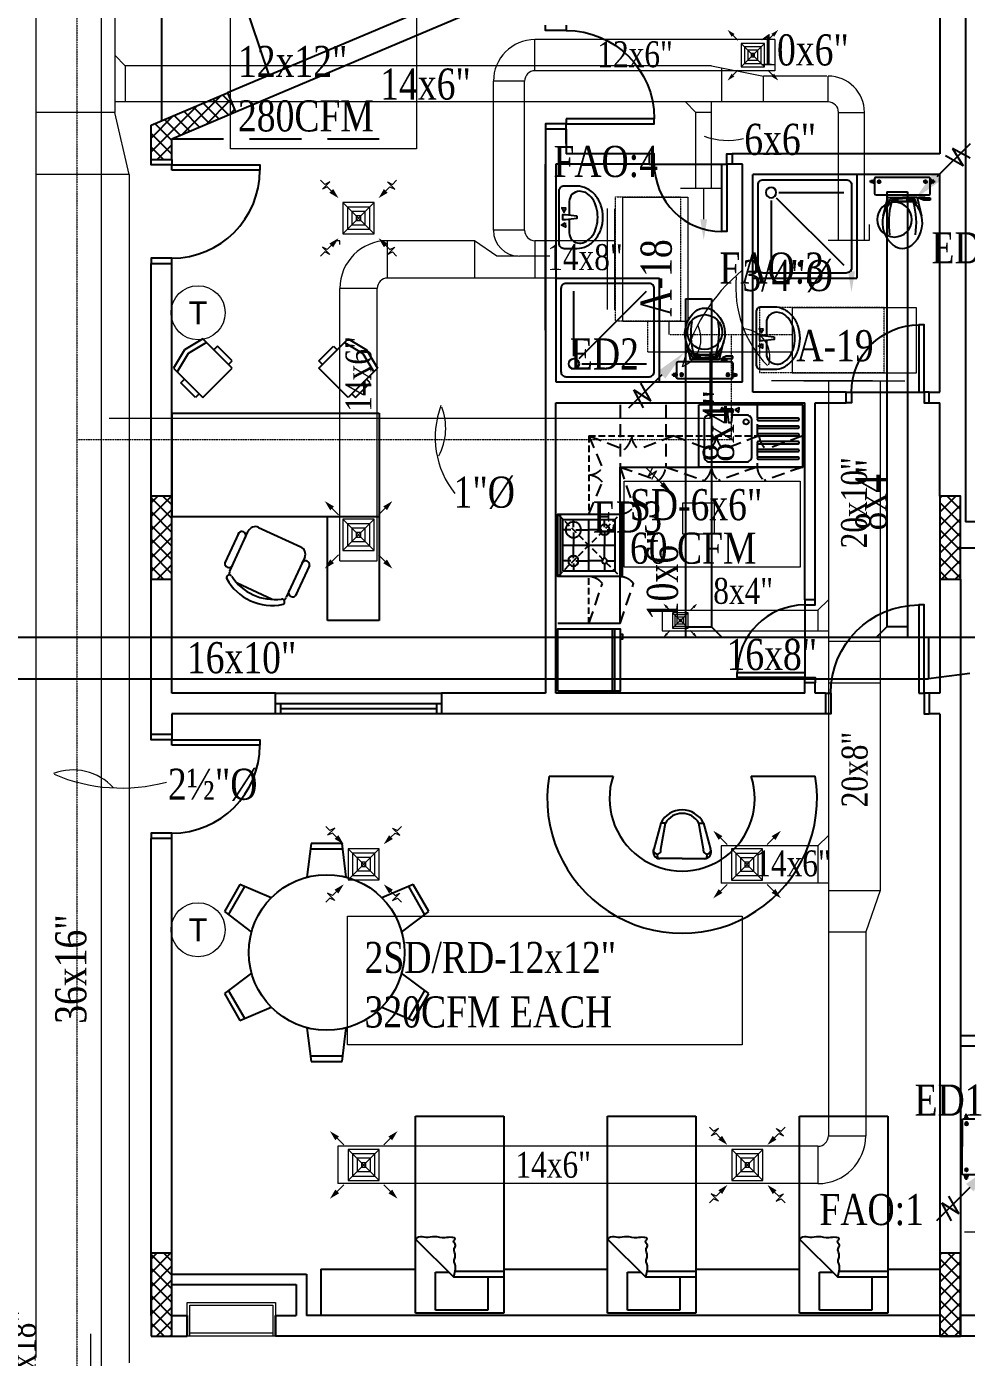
# Model space of a CAD drawing. Extents: x 278386 to 404536, y 8015 to 97114.
# Drawn here: x 337328 to 346384, y 30032 to 42860 of the extents above; entities that cross this region are included whole.
import ezdxf
from ezdxf.enums import TextEntityAlignment as Align

# ---------------------------------------------------------------- set-up
doc = ezdxf.new("R2010")
doc.units = 0
doc.header["$LTSCALE"] = 2
doc.header["$MEASUREMENT"] = 0
for name, pattern in [('1-BLOCK-A_FLOOR PLAN$0$HIDDEN', [0.375, 0.25, -0.125]), ('1-BLOCK-A_FLOOR PLAN$0$HIDDEN2', [0.1875, 0.125, -0.0625]), ('HIDDEN', [0.375, 0.25, -0.125])]:
    doc.linetypes.add(name, pattern=pattern)
doc.layers.get('0').update_dxf_attribs({"color": 1})
for name, color, linetype, lineweight in [('-D', 2, 'Continuous', 13), ('-DT', 4, 'Continuous', 13), ('1-BLOCK-A_FLOOR PLAN$0$FINS', 1, 'Continuous', 13), ('ac duct1', 50, 'Continuous', 13), ('fresh air', 6, 'Continuous', 13)]:
    doc.layers.add(name, color=color, linetype=linetype, lineweight=lineweight)
for name, color, linetype in [('1-BLOCK-A_FLOOR PLAN$0$COL-HAT', 1, 'Continuous'), ('1-BLOCK-A_FLOOR PLAN$0$COLUMN', 1, 'Continuous'), ('1-BLOCK-A_FLOOR PLAN$0$CUT1', 1, 'Continuous'), ('1-BLOCK-A_FLOOR PLAN$0$DOOR', 1, 'Continuous'), ('1-BLOCK-A_FLOOR PLAN$0$EL', 1, 'Continuous'), ('1-BLOCK-A_FLOOR PLAN$0$FIN', 1, 'Continuous'), ('1-BLOCK-A_FLOOR PLAN$0$FIXT KIT', 1, 'Continuous'), ('1-BLOCK-A_FLOOR PLAN$0$FUR', 1, 'Continuous'), ('1-BLOCK-A_FLOOR PLAN$0$GRID', 9, 'Continuous'), ('1-BLOCK-A_FLOOR PLAN$0$Hidden', 1, '1-BLOCK-A_FLOOR PLAN$0$HIDDEN'), ('1-BLOCK-A_FLOOR PLAN$0$HRAIL', 1, 'Continuous'), ('1-BLOCK-A_FLOOR PLAN$0$KITCHEN', 1, 'Continuous'), ('1-BLOCK-A_FLOOR PLAN$0$SANFIX', 1, 'Continuous'), ('1-BLOCK-A_FLOOR PLAN$0$WALL', 1, 'Continuous'), ('1-BLOCK-A_FLOOR PLAN$0$WIN', 1, 'Continuous'), ('ex text', 93, 'Continuous'), ('ext', 93, 'Continuous')]:
    doc.layers.add(name, color=color, linetype=linetype)
doc.styles.add('IBA', font='romantic.ttf', dxfattribs={"width": 0.8, "height": 0.3})
doc.styles.add('manohar', font='romantic.ttf', dxfattribs={"width": 0.8, "height": 0.25})
doc.styles.add('T2', font='TXT', dxfattribs={"height": 2.5})
pattern_1 = [(45, (-200, -4), (-0.06629126, 0.06629126), []), (135, (-200, -4), (-0.06629126, -0.06629126), [])]

# ---------------------------------------------------------------- blocks, each defined once
blk = doc.blocks.new('SA')
at = {"color": 7}
blk.add_line((-3, 0), (0, 0), dxfattribs=at)
blk.add_solid([(-3, -0.33), (-3, 0.33), (-5, 0)], dxfattribs=at)
blk = doc.blocks.new('A$C364C0CB1')
at = {"layer": '-DT'}
blk.add_lwpolyline([(-0.224, 0), (0.175, 0), (0.175, 0.152)], dxfattribs=at)
at = {"layer": '-DT', "xscale": 0.1000000000000014, "yscale": 0.1000000000000014, "zscale": 0.1000000000000014, "rotation": 90}
blk.add_blockref('SA', (0, 0), dxfattribs=at)
blk = doc.blocks.new('RD')
for p, q in [((4.66, 4.41), (6.79, 6.54)), ((5.36, 6.07), (6, 4.95)), ((6.45, 5.38), (5.36, 6.07)), ((5.83, 6.53), (6.45, 5.38)), ((2, 2), (-2, 2)), ((-2, 2), (-2, -2)), ((2, -2), (2, 2)), ((-2, -2), (2, -2))]:
    blk.add_line(p, q)
blk.add_solid([(4.9, 4.18), (4.43, 4.65), (3.25, 3)])
blk = doc.blocks.new('CR')
at = {"layer": 'ext'}
for p, q in [((2.739, 2.723), (4.861, 4.845)), ((3.433, 4.383), (4.071, 3.261)), ((4.527, 3.692), (3.433, 4.383)), ((3.91, 4.834), (4.527, 3.692))]:
    blk.add_line(p, q, dxfattribs=at)
blk.add_circle((0, 0), 1.109, dxfattribs=at)
blk.add_solid([(2.975, 2.488), (2.504, 2.959), (1.325, 1.309)], dxfattribs=at)
blk = doc.blocks.new('1-BLOCK-A_FLOOR PLAN$0$BED SINGLE')
at = {"color": 8, "linetype": 'Continuous'}
for p, q in [((0, 0), (0.85, 0)), ((0.85, 0), (0.85, -1.9)), ((0, -1.9), (0, 0)), ((0.155, -0.029), (0.657, -0.029)), ((0.155, -0.347), (0.155, -0.029)), ((0.657, -0.029), (0.657, -0.396)), ((0, -0.347), (0.483, -0.347)), ((0.85, -0.714), (0.483, -0.347)), ((0.468, -0.405), (0, -0.405)), ((0.657, -0.396), (0.531, -0.396)), ((0.85, -1.9), (0, -1.9))]:
    blk.add_line(p, q, dxfattribs=at)
blk.add_spline([(0.483, -0.347), (0.47, -0.469), (0.478, -0.502), (0.47, -0.541), (0.472, -0.579), (0.479, -0.621), (0.466, -0.657), (0.484, -0.692), (0.47, -0.716), (0.501, -0.731), (0.568, -0.726), (0.668, -0.736), (0.749, -0.729), (0.821, -0.733), (0.85, -0.714)], degree=3, dxfattribs=at)
blk = doc.blocks.new('1-BLOCK-A_FLOOR PLAN$0$CHR')
at = {"color": 8}
for p, q in [((-0.206, 0.105), (-0.274, -0.147)), ((-0.16, 0.105), (-0.206, 0.105)), ((-0.206, -0.147), (-0.16, 0.105)), ((0.16, 0.105), (0.206, 0.105)), ((0.206, -0.147), (0.16, 0.105)), ((0.206, 0.105), (0.274, -0.147)), ((-0.237, -0.196), (-0.24, -0.216)), ((0, -0.238), (-0.217, -0.238)), ((0, -0.238), (0.217, -0.238)), ((0.24, -0.216), (0.237, -0.195))]:
    blk.add_line(p, q, dxfattribs=at)
for centre, radius, start, end in [((0, 0), 0.231, 26.9306, 153.0694), ((0, 0.014), 0.184, 29.4389, 150.5611), ((-0.214, -0.173), 0.0656, 156.6901, 267.3206), ((-0.24, -0.158), 0.0361, 161.5651, 18.4349), ((-0.217, -0.216), 0.0229, 180, 270), ((0.24, -0.158), 0.0361, 161.5651, 18.4349), ((0.214, -0.173), 0.0656, 272.6794, 23.3099), ((0.217, -0.216), 0.0229, 270, 0)]:
    blk.add_arc(centre, radius, start, end, dxfattribs=at)
blk = doc.blocks.new('1-BLOCK-A_FLOOR PLAN$0$A$C1E173FBE')
at = {"color": 9}
for p, q in [((0.7, 1.275), (0.075, 1.275)), ((0.725, 1.225), (0.075, 0.575)), ((0.775, 1.2), (0.775, 0.575))]:
    blk.add_line(p, q, dxfattribs=at)
blk.add_lwpolyline([(0.85, 1.4), (0.05, 1.4, 0.414214), (0, 1.35), (0, 0.55, 0.414214), (0.05, 0.5), (0.85, 0.5, 0.414214), (0.9, 0.55), (0.9, 1.35, 0.414214)], format="xyb", close=True, dxfattribs=at)
blk.add_circle((0.775, 1.275), 0.05, dxfattribs=at)
blk = doc.blocks.new('1-BLOCK-A_FLOOR PLAN$0$10d80l')
at = {"color": 9}
blk.add_line((0.75, 0.1), (0.05, 0.1), dxfattribs=at)
for points in [[(0.1, 0.1), (0.05, 0.1), (0.05, 0.75), (0.1, 0.75), (0.1, 0.1)], [(0, 0.1), (0.05, 0.1), (0.05, 0), (0, 0)], [(0.8, 0.1), (0.75, 0.1), (0.75, 0), (0.8, 0)]]:
    blk.add_lwpolyline(points, dxfattribs=at)
blk.add_arc((0.1, 0.1), 0.65, 0, 90, dxfattribs=at)
blk = doc.blocks.new('1-BLOCK-A_FLOOR PLAN$0$20d100l')
at = {"color": 8}
for points in [[(0.1, 0.2), (0.05, 0.2), (0.05, 1.05), (0.1, 1.05), (0.1, 0.2)], [(0, 0.2), (0.05, 0.2), (0.05, 0), (0, 0)], [(1, 0.2), (0.95, 0.2), (0.95, 0), (1, 0)]]:
    blk.add_lwpolyline(points, dxfattribs=at)
blk.add_arc((0.1, 0.2), 0.85, 0, 90, dxfattribs=at)
blk = doc.blocks.new('1-BLOCK-A_FLOOR PLAN$0$A-WC')
at = {"layer": '1-BLOCK-A_FLOOR PLAN$0$SANFIX', "color": 8, "linetype": 'Continuous'}
for p, q in [((0.246, 0), (-0.246, 0)), ((-0.248, -0.036), (-0.301, -0.036)), ((-0.29, -0.026), (-0.271, -0.026)), ((-0.29, -0.045), (-0.29, -0.026)), ((-0.271, -0.045), (-0.29, -0.045)), ((-0.271, -0.022), (-0.261, -0.022)), ((-0.271, -0.05), (-0.271, -0.022)), ((-0.261, -0.05), (-0.271, -0.05)), ((-0.261, -0.022), (-0.261, -0.05)), ((-0.256, -0.01), (-0.256, -0.144)), ((-0.194, -0.038), (-0.229, -0.038)), ((-0.212, -0.056), (-0.212, -0.021)), ((0.195, -0.038), (0.23, -0.038)), ((0.212, -0.056), (0.212, -0.021)), ((0.249, -0.036), (0.302, -0.036)), ((0.256, -0.144), (0.256, -0.01)), ((0.261, -0.022), (0.261, -0.05)), ((0.272, -0.022), (0.261, -0.022)), ((0.261, -0.05), (0.272, -0.05)), ((0.272, -0.05), (0.272, -0.022)), ((0.29, -0.026), (0.272, -0.026)), ((0.272, -0.045), (0.29, -0.045)), ((0.29, -0.045), (0.29, -0.026)), ((-0.241, -0.159), (0.241, -0.159)), ((-0.175, -0.35), (-0.134, -0.184)), ((-0.117, -0.236), (-0.134, -0.259)), ((-0.131, -0.181), (0, -0.181)), ((-0.131, -0.24), (-0.115, -0.198)), ((-0.105, -0.192), (0, -0.192)), ((-0.101, -0.228), (-0.101, -0.206)), ((-0.101, -0.206), (-0.057, -0.206)), ((-0.067, -0.206), (-0.067, -0.224)), ((-0.057, -0.206), (-0.057, -0.223)), ((-0.057, -0.211), (-0.035, -0.211)), ((-0.035, -0.211), (-0.035, -0.216)), ((-0.035, -0.216), (0.036, -0.216)), ((0, -0.181), (0.132, -0.181)), ((0.106, -0.192), (0, -0.192)), ((0.058, -0.211), (0.036, -0.211)), ((0.036, -0.211), (0.036, -0.216)), ((0.102, -0.206), (0.058, -0.206)), ((0.058, -0.206), (0.058, -0.222)), ((0.068, -0.206), (0.068, -0.223)), ((0.102, -0.226), (0.102, -0.206)), ((0.132, -0.24), (0.115, -0.198)), ((0.134, -0.259), (0.116, -0.233)), ((0.135, -0.184), (0.176, -0.35)), ((0.147, -0.179), (0.209, -0.179)), ((0.147, -0.179), (0.147, -0.186)), ((0.147, -0.186), (0.256, -0.186)), ((0.163, -0.194), (0.163, -0.186)), ((0.197, -0.208), (0.163, -0.194)), ((0.256, -0.208), (0.197, -0.208)), ((0.209, -0.186), (0.209, -0.179)), ((0.256, -0.186), (0.256, -0.208))]:
    blk.add_line(p, q, dxfattribs=at)
for centre in [(-0.212, -0.038), (0.212, -0.038)]:
    blk.add_circle(centre, 0.0141, dxfattribs=at)
for centre, radius, start, end in [((-0.246, -0.01), 0.0101, 90, 180), ((0.246, -0.01), 0.0101, 0, 90), ((-0.241, -0.144), 0.0151, 180, 270), ((-0.131, -0.184), 0.00303, 90, 165.9466), ((0.58, -0.415), 0.706, 164.6366, 188.9578), ((-0.101, -0.248), 0.0202, 96.9358, 142.58), ((-0.105, -0.202), 0.0101, 90, 158.4986), ((0.009, -1.155), 0.934, 84.3005, 96.9358), ((0.1, -0.246), 0.0202, 37.7817, 84.3005), ((-0.578, -0.415), 0.706, 351.0468, 15.5336), ((0.106, -0.202), 0.0101, 21.5014, 90), ((0.132, -0.184), 0.00303, 14.0534, 90), ((0.241, -0.144), 0.0151, 270, 0), ((0.082, -0.414), 0.265, 165.9465, 230.8792), ((0.082, -0.414), 0.265, 148.9077, 165.9465), ((0.244, -0.512), 0.454, 146.1571, 148.9077), ((-0.081, -0.414), 0.265, 309.1208, 14.0535), ((-0.243, -0.512), 0.454, 31.0923, 33.8429), ((-0.081, -0.414), 0.265, 14.0535, 31.0923), ((0, -0.514), 0.136, 230.8791, 309.1209)]:
    blk.add_arc(centre, radius, start, end, dxfattribs=at)
blk = doc.blocks.new('1-BLOCK-A_FLOOR PLAN$0$A$C0FCC2B70')
at = {"color": 9}
for p, q in [((0, 0.716), (0, 2.716)), ((0, 2.716), (0.5, 2.716)), ((0.5, 2.716), (0.5, 1.716)), ((0.672, 2.185), (0.806, 2.475)), ((0.718, 2.106), (0.896, 2.492)), ((1.031, 2.512), (1.369, 2.357)), ((1.441, 2.241), (1.264, 1.855)), ((1.355, 1.872), (1.488, 2.161)), ((1.164, 1.818), (0.755, 2.006)), ((0, 1.716), (2, 1.716)), ((2, 0.716), (2, 1.716)), ((2, 0.716), (0, 0.716)), ((0.017, 0.283), (0.3, 0.566)), ((0.229, 0.566), (0.088, 0.424)), ((0.265, 0.53), (0.229, 0.566)), ((0.3, 0.566), (0.583, 0.283)), ((1.7, 0.566), (1.417, 0.283)), ((1.983, 0.283), (1.7, 0.566)), ((1.735, 0.53), (1.771, 0.566)), ((1.771, 0.566), (1.912, 0.424)), ((0.088, 0.424), (0.123, 0.389)), ((1.912, 0.424), (1.877, 0.389)), ((0.123, 0.106), (0.017, 0.283)), ((0.159, 0.141), (0.053, 0.318)), ((0.583, 0.283), (0.3, 0)), ((1.417, 0.283), (1.7, 0)), ((1.841, 0.141), (1.947, 0.318)), ((1.877, 0.106), (1.983, 0.283)), ((0.335, 0.035), (0.159, 0.141)), ((0.583, 0.212), (0.441, 0.071)), ((0.547, 0.247), (0.583, 0.212)), ((1.453, 0.247), (1.417, 0.212)), ((1.417, 0.212), (1.559, 0.071)), ((1.665, 0.035), (1.841, 0.141)), ((0.3, 0), (0.123, 0.106)), ((0.441, 0.071), (0.406, 0.106)), ((1.559, 0.071), (1.594, 0.106)), ((1.7, 0), (1.877, 0.106))]:
    blk.add_line(p, q, dxfattribs=at)
for centre, radius, start, end in [((1.033, 2.071), 0.5, 28.4387, 102.1785), ((0.835, 2.449), 0.0391, 319.0484, 171.5688), ((0.964, 2.461), 0.075, 127.7242, 155.3086), ((0.94, 2.536), 0.0274, 118.6186, 277.336), ((1.01, 2.022), 0.491, 32.8844, 97.7329), ((1.446, 2.304), 0.0274, 213.2812, 11.9987), ((0.711, 2.18), 0.0391, 139.0484, 351.5688), ((1.449, 2.167), 0.0391, 319.0484, 171.5688), ((1.373, 2.273), 0.075, 335.3086, 2.8931), ((0.787, 2.074), 0.075, 155.3086, 245.3086), ((1.195, 1.886), 0.075, 245.3086, 335.3086), ((1.325, 1.897), 0.0391, 139.0484, 351.5688)]:
    blk.add_arc(centre, radius, start, end, dxfattribs=at)
blk = doc.blocks.new('1-BLOCK-A_FLOOR PLAN$0$Lav1')
at = {"color": 8}
blk.add_line((0, 0.2), (0, -0.2), dxfattribs=at)
blk.add_lwpolyline([(0, -0.25, 0.414214), (0.05, -0.3), (0.175, -0.3, 0.115836), (0.268, -0.278, 0.104065), (0.352, -0.212, 0.09084), (0.405, -0.117, 0.083285), (0.425, 0, 0.083285), (0.405, 0.117, 0.09084), (0.352, 0.212, 0.104065), (0.268, 0.278, 0.115836), (0.175, 0.3), (0.05, 0.3, 0.414214), (0, 0.25)], format="xyb", close=True, dxfattribs=at)
blk.add_lwpolyline([(0.1, -0.021), (0.1, -0.15, 0.414214), (0.2, -0.25), (0.2, -0.25, 0.13438), (0.263, -0.233, 0.106842), (0.324, -0.177, 0.082314), (0.361, -0.099, 0.07067), (0.375, 0, 0.07067), (0.361, 0.099, 0.082314), (0.324, 0.177, 0.106842), (0.259, 0.237), (0.2, 0.25), (0.2, 0.25, 0.414214), (0.1, 0.15), (0.1, 0.021)], format="xyb", dxfattribs=at)
for points in [[(0.072, 0.086), (0.029, 0.089), (0.049, 0.05)], [(0.175, 0.013), (0.175, -0.012), (0.063, -0.025), (0.038, -0.025), (0.038, 0.025), (0.063, 0.025)], [(0.061, -0.053), (0.064, -0.096), (0.025, -0.076)]]:
    blk.add_lwpolyline(points, close=True, dxfattribs=at)
blk = doc.blocks.new('1-BLOCK-A_FLOOR PLAN$0$W160')
at = {"color": 8}
for p, q in [((0, 0.1), (1.6, 0.1)), ((1.6, 0), (0, 0)), ((0.05, 0), (0.05, 0.1)), ((1.55, 0.05), (0.05, 0.05)), ((1.55, 0.1), (1.55, 0))]:
    blk.add_line(p, q, dxfattribs=at)
blk = doc.blocks.new('1-BLOCK-A_FLOOR PLAN$0$Ktfr1')
at = {"color": 8}
for p, q in [((0.3, -0.025), (-0.3, -0.025)), ((-0.15, -0.125), (-0.15, -0.05)), ((0, -0.05), (0, -0.55)), ((0.15, -0.125), (0.15, -0.05)), ((-0.175, -0.15), (-0.25, -0.15)), ((-0.15, -0.175), (-0.15, -0.3)), ((-0.125, -0.15), (0, -0.15)), ((0.125, -0.15), (0, -0.15)), ((0.15, -0.175), (0.15, -0.3)), ((0.175, -0.15), (0.25, -0.15)), ((0.25, -0.3), (-0.25, -0.3)), ((-0.15, -0.425), (-0.15, -0.3)), ((0.15, -0.425), (0.15, -0.3)), ((-0.175, -0.45), (-0.25, -0.45)), ((-0.15, -0.475), (-0.15, -0.55)), ((-0.125, -0.45), (0, -0.45)), ((0.125, -0.45), (0, -0.45)), ((0.15, -0.475), (0.15, -0.55)), ((0.175, -0.45), (0.25, -0.45)), ((-0.225, -0.6), (-0.225, -0.625)), ((-0.175, -0.6), (-0.175, -0.625)), ((-0.125, -0.6), (-0.125, -0.625)), ((-0.075, -0.6), (-0.075, -0.625)), ((-0.025, -0.6), (-0.025, -0.625)), ((0.025, -0.6), (0.025, -0.625)), ((0.075, -0.6), (0.075, -0.625)), ((0.125, -0.6), (0.125, -0.625)), ((0.175, -0.6), (0.175, -0.625)), ((0.225, -0.6), (0.225, -0.625))]:
    blk.add_line(p, q, dxfattribs=at)
for points in [[(0.3, 0), (-0.3, 0), (-0.3, -0.6), (0.3, -0.6), (0.3, 0)], [(0.3, -0.6), (0.3, -0.625), (-0.3, -0.625), (-0.3, -0.6)]]:
    blk.add_lwpolyline(points, dxfattribs=at)
blk.add_lwpolyline([(0.25, -0.05), (-0.25, -0.05), (-0.25, -0.55), (0.25, -0.55)], close=True, dxfattribs=at)
for centre, radius in [((-0.15, -0.15), 0.075), ((0.15, -0.15), 0.05), ((-0.15, -0.45), 0.05), ((0.15, -0.45), 0.025)]:
    blk.add_circle(centre, radius, dxfattribs=at)
blk = doc.blocks.new('1-BLOCK-A_FLOOR PLAN$0$sk-s-100')
at = {"color": 8}
for p, q in [((1, 0), (0, 0)), ((0, -0.6), (0, 0)), ((1, -0.6), (1, 0)), ((1, -0.6), (0, -0.6))]:
    blk.add_line(p, q, dxfattribs=at)
blk.add_lwpolyline([(0.279, -0.1), (0.1, -0.1, 0.414214), (0.05, -0.15), (0.05, -0.5, 0.414214), (0.1, -0.55), (0.46, -0.55, 0.414214), (0.51, -0.5), (0.51, -0.15, 0.414214), (0.46, -0.1), (0.321, -0.1)], format="xyb", dxfattribs=at)
for points in [[(0.247, -0.061), (0.204, -0.064), (0.224, -0.025)], [(0.275, -0.062), (0.275, -0.038), (0.325, -0.038), (0.325, -0.062), (0.312, -0.175), (0.288, -0.175)], [(0.386, -0.072), (0.389, -0.029), (0.35, -0.049)]]:
    blk.add_lwpolyline(points, close=True, dxfattribs=at)
for points in [[(0.955, -0.13), (0.57, -0.13, 1), (0.57, -0.15), (0.955, -0.15, 1)], [(0.955, -0.205), (0.57, -0.205, 1), (0.57, -0.225), (0.955, -0.225, 1)], [(0.955, -0.28), (0.57, -0.28, 1), (0.57, -0.3), (0.955, -0.3, 1)], [(0.955, -0.355), (0.57, -0.355, 1), (0.57, -0.375), (0.955, -0.375, 1)], [(0.955, -0.43), (0.57, -0.43, 1), (0.57, -0.45), (0.955, -0.45, 1)], [(0.955, -0.505), (0.57, -0.505, 1), (0.57, -0.525), (0.955, -0.525, 1)]]:
    blk.add_lwpolyline(points, format="xyb", close=True, dxfattribs=at)
blk.add_circle((0.455, -0.165), 0.025, dxfattribs=at)
blk = doc.blocks.new('1-BLOCK-A_FLOOR PLAN$0$Ktcl1')
at = {"color": 8}
for p, q in [((0, -0.525), (0.6, -0.525)), ((0.6, -0.55), (0, -0.55))]:
    blk.add_line(p, q, dxfattribs=at)
for points in [[(0.6, 0), (0, 0), (0, -0.6), (0.6, -0.6), (0.6, 0)], [(0.05, -0.6), (0.05, -0.625), (0.1, -0.625), (0.1, -0.6)]]:
    blk.add_lwpolyline(points, dxfattribs=at)
blk = doc.blocks.new('1-BLOCK-A_FLOOR PLAN', base_point=(138.43, 17.087))
at = {"layer": '1-BLOCK-A_FLOOR PLAN$0$COL-HAT'}
h = blk.add_hatch(dxfattribs=at)
h.set_pattern_fill('ANSI37', color=8, scale=0.75, style=0)
h.set_pattern_definition([(45, (0, -4), (-0.06629126, 0.06629126), []), (135, (0, -4), (-0.06629126, -0.06629126), [])])
h.paths.add_polyline_path([(75.415, 48.803), (75.337, 48.987), (74.7, 48.718), (74.7, 48.343), (74.8, 48.343), (74.8, 48.543)])
h.paths.add_polyline_path([(74.7, 48.718), (74.6, 48.676), (74.6, 48.343), (74.7, 48.343)])
h = blk.add_hatch(dxfattribs=at)
h.set_pattern_fill('ANSI37', color=8, scale=0.75, style=0)
h.set_pattern_definition(pattern_1)
h.paths.add_polyline_path([(74.8, 45.1), (74.6, 45.1), (74.6, 44.3), (74.8, 44.3)])
h = blk.add_hatch(dxfattribs=at)
h.set_pattern_fill('ANSI37', color=8, scale=0.75, style=0)
h.set_pattern_definition(pattern_1)
h.paths.add_polyline_path([(82.4, 45.1), (82.2, 45.1), (82.2, 44.3), (82.4, 44.3)])
h = blk.add_hatch(dxfattribs=at)
h.set_pattern_fill('ANSI37', color=8, scale=0.75, style=0)
h.set_pattern_definition(pattern_1)
h.paths.add_polyline_path([(74.8, 37.8), (74.6, 37.8), (74.6, 37), (74.8, 37)])
h = blk.add_hatch(dxfattribs=at)
h.set_pattern_fill('ANSI37', color=8, scale=0.75, style=0)
h.set_pattern_definition(pattern_1)
h.paths.add_polyline_path([(82.4, 37.8), (82.2, 37.8), (82.2, 37), (82.4, 37)])
at = {"layer": '1-BLOCK-A_FLOOR PLAN$0$COLUMN', "color": 8}
for p, q in [((74.6, 48.676), (75.337, 48.987)), ((75.337, 48.987), (75.415, 48.803)), ((74.8, 48.543), (75.415, 48.803)), ((74.6, 48.343), (74.6, 48.676)), ((74.8, 48.343), (74.8, 48.543)), ((74.6, 48.343), (74.8, 48.343))]:
    blk.add_line(p, q, dxfattribs=at)
for points in [[(74.6, 44.3), (74.8, 44.3), (74.8, 45.1), (74.6, 45.1)], [(82.2, 44.3), (82.4, 44.3), (82.4, 45.1), (82.2, 45.1)], [(74.6, 37), (74.8, 37), (74.8, 37.8), (74.6, 37.8)], [(82.2, 37), (82.4, 37), (82.4, 37.8), (82.2, 37.8)]]:
    blk.add_lwpolyline(points, close=True, dxfattribs=at)
at = {"layer": '1-BLOCK-A_FLOOR PLAN$0$CUT1', "color": 8}
blk.add_lwpolyline([(78.52, 44.925), (79.12, 44.925), (79.12, 44.325), (78.52, 44.325)], close=True, dxfattribs=at)
at = {"layer": '1-BLOCK-A_FLOOR PLAN$0$EL', "color": 8, "linetype": '1-BLOCK-A_FLOOR PLAN$0$HIDDEN', "ltscale": 0.25}
for points in [[(78.82, 45.68), (79.162, 45.55, 0.205308), (79.23, 45.68)], [(78.82, 45.68), (78.95, 45.371, -0.205308), (78.82, 45.302)], [(79.64, 45.68), (79.298, 45.55, -0.205308), (79.23, 45.68)], [(79.64, 45.68), (79.982, 45.55, 0.205308), (80.05, 45.68)], [(80.46, 45.68), (80.118, 45.55, -0.205308), (80.05, 45.68)], [(80.88, 45.68), (80.528, 45.55, -0.205308), (80.46, 45.68)], [(78.82, 44.925), (78.95, 45.234, 0.205308), (78.82, 45.302)], [(79.12, 45.38), (79.492, 45.25, 0.205308), (79.56, 45.38)], [(79.12, 45.38), (79.25, 44.993, -0.205308), (79.12, 44.925)], [(79.56, 45.38), (79.932, 45.25, 0.205308), (80, 45.38)], [(80.44, 45.38), (80.068, 45.25, -0.205308), (80, 45.38)], [(80.88, 45.38), (80.508, 45.25, -0.205308), (80.44, 45.38)], [(78.82, 43.87), (78.95, 44.257, 0.205308), (78.82, 44.325)], [(79.12, 43.87), (79.25, 44.257, 0.205308), (79.12, 44.325)]]:
    blk.add_lwpolyline(points, format="xyb", dxfattribs=at)
at = {"layer": '1-BLOCK-A_FLOOR PLAN$0$FIN', "color": 8}
blk.add_line((79.12, 43.87), (78.52, 43.87), dxfattribs=at)
at = {"layer": '1-BLOCK-A_FLOOR PLAN$0$FINS', "color": 8}
for p, q in [((74.95, 37.2), (74.95, 37.325)), ((74.95, 37.325), (75.8, 37.325)), ((74.975, 37), (74.975, 37.3)), ((74.975, 37.3), (75.775, 37.3)), ((75.775, 37.3), (75.775, 37)), ((75.8, 37.325), (75.8, 37.2)), ((75.8, 37), (74.95, 37)), ((75.775, 37.03), (74.975, 37.03))]:
    blk.add_line(p, q, dxfattribs=at)
at = {"layer": '1-BLOCK-A_FLOOR PLAN$0$FIXT KIT', "color": 8, "linetype": '1-BLOCK-A_FLOOR PLAN$0$HIDDEN', "ltscale": 0.125}
for p, q in [((78.52, 44.925), (79.12, 44.325)), ((78.52, 44.325), (79.12, 44.925))]:
    blk.add_line(p, q, dxfattribs=at)
at = {"layer": '1-BLOCK-A_FLOOR PLAN$0$FUR', "color": 8}
for p, q in [((78.436, 42.4), (79.052, 42.4)), ((80.384, 42.4), (81, 42.4)), ((76.142, 41.75), (76.101, 41.425)), ((76.136, 41.7), (76.448, 41.7)), ((76.442, 41.75), (76.142, 41.75)), ((76.482, 41.425), (76.442, 41.75)), ((75.457, 41.355), (75.307, 41.095)), ((75.348, 41.064), (75.504, 41.335)), ((75.759, 41.228), (75.457, 41.355)), ((77.126, 41.355), (76.825, 41.228)), ((77.08, 41.335), (77.236, 41.064)), ((77.276, 41.095), (77.126, 41.355)), ((75.307, 41.095), (75.568, 40.897)), ((77.015, 40.897), (77.276, 41.095)), ((75.568, 40.502), (75.307, 40.305)), ((77.276, 40.305), (77.015, 40.502)), ((75.307, 40.305), (75.457, 40.045)), ((75.504, 40.064), (75.348, 40.335)), ((77.236, 40.335), (77.08, 40.064)), ((77.126, 40.045), (77.276, 40.305)), ((75.457, 40.045), (75.759, 40.172)), ((76.825, 40.172), (77.126, 40.045)), ((76.101, 39.974), (76.142, 39.65)), ((76.442, 39.65), (76.482, 39.974)), ((76.448, 39.7), (76.136, 39.7)), ((76.142, 39.65), (76.442, 39.65)), ((76.237, 37.646), (77.15, 37.646)), ((76.237, 37.646), (76.237, 37.2)), ((78, 37.646), (79, 37.646)), ((79.85, 37.646), (80.85, 37.646)), ((81.7, 37.646), (82.2, 37.646)), ((81.8, 37.646), (82.2, 37.646))]:
    blk.add_line(p, q, dxfattribs=at)
blk.add_circle((76.292, 40.7), 0.75, dxfattribs=at)
for radius, start, end in [(1.3, 170.4588, 9.5412), (0.7, 162.0713, 17.9287)]:
    blk.add_arc((79.718, 42.185), radius, start, end, dxfattribs=at)
at = {"layer": '1-BLOCK-A_FLOOR PLAN$0$GRID', "color": 8, "linetype": '1-BLOCK-A_FLOOR PLAN$0$HIDDEN'}
blk.add_line((74.8, 48.543), (76.816, 48.543), dxfattribs=at)
at = {"layer": '1-BLOCK-A_FLOOR PLAN$0$Hidden', "color": 8, "ltscale": 0.25}
for p, q in [((79.12, 45.98), (79.12, 45.38)), ((79.56, 45.98), (79.56, 45.38)), ((80.44, 45.98), (80.44, 45.38))]:
    blk.add_line(p, q, dxfattribs=at)
at = {"layer": '1-BLOCK-A_FLOOR PLAN$0$HRAIL', "color": 8}
for p, q in [((74.7, 51.325), (74.7, 48.718)), ((75.738, 49.157), (74.971, 51.438))]:
    blk.add_line(p, q, dxfattribs=at)
at = {"layer": '1-BLOCK-A_FLOOR PLAN$0$KITCHEN', "color": 8, "linetype": '1-BLOCK-A_FLOOR PLAN$0$HIDDEN2', "ltscale": 0.25}
for p, q in [((78.82, 45.68), (80.88, 45.68)), ((78.82, 45.68), (78.82, 44.925)), ((78.82, 43.87), (78.82, 44.325))]:
    blk.add_line(p, q, dxfattribs=at)
at = {"layer": '1-BLOCK-A_FLOOR PLAN$0$KITCHEN', "color": 8, "linetype": 'Continuous', "ltscale": 0.125}
for p, q in [((79.12, 43.87), (79.12, 45.38)), ((79.12, 45.38), (80.88, 45.38))]:
    blk.add_line(p, q, dxfattribs=at)
at = {"layer": '1-BLOCK-A_FLOOR PLAN$0$SANFIX', "color": 8}
for p, q in [((81.4, 48.2), (81.4, 47.2)), ((78.5, 47.2), (79.5, 47.2)), ((79.5, 46.2), (79.5, 47.2)), ((80.4, 47.2), (81.4, 47.2))]:
    blk.add_line(p, q, dxfattribs=at)
at = {"layer": '1-BLOCK-A_FLOOR PLAN$0$WALL', "color": 8}
for p, q in [((82.2, 52.2), (82.2, 48.4)), ((82.45, 52.2), (82.45, 44.85)), ((75.336, 48.989), (79.198, 50.622)), ((75.414, 48.804), (78.4, 50.068)), ((78.4, 48.638), (78.4, 43.2)), ((78.6, 48.638), (78.4, 48.638)), ((78.6, 48.5), (78.6, 48.638)), ((78.6, 48.638), (78.6, 48.4)), ((79.4, 48.4), (78.6, 48.4)), ((79.4, 48.4), (79.4, 48.3)), ((82.2, 48.4), (80.2, 48.4)), ((80.2, 48.4), (80.2, 48.3)), ((78.4, 46.7), (78.4, 48.3)), ((79.4, 48.3), (78.5, 48.3)), ((78.5, 48.3), (78.5, 46.2)), ((80.3, 48.3), (80.2, 48.3)), ((80.3, 46.2), (80.3, 48.3)), ((80.4, 46.1), (80.4, 48.2)), ((82.2, 48.2), (80.4, 48.2)), ((82.2, 46.1), (82.2, 48.2)), ((74.6, 47.343), (74.8, 47.343)), ((74.6, 42.8), (74.6, 47.343)), ((74.8, 43.2), (74.8, 47.343)), ((78.4, 46.7), (78.4, 46.7)), ((78.5, 46.2), (80.3, 46.2)), ((81.3, 46.1), (80.4, 46.1)), ((81.3, 46), (81.3, 46.1)), ((82.1, 46.1), (82.2, 46.1)), ((82.1, 46), (82.1, 46.1)), ((78.5, 43.2), (78.5, 46)), ((78.5, 46), (80.9, 46)), ((80.9, 44.1), (80.9, 46)), ((81, 44.1), (81, 46)), ((81, 46), (81.3, 46)), ((82.1, 46), (82.2, 46)), ((82.2, 45.1), (82.2, 46)), ((83.45, 44.85), (82.45, 44.85)), ((82.4, 44.6), (83.5, 44.6)), ((82.2, 44.3), (82.2, 43.2)), ((82.4, 44.3), (82.4, 37)), ((81, 44.1), (80.9, 44.1)), ((80.9, 43.2), (80.9, 43.3)), ((81, 43.3), (80.9, 43.3)), ((81, 43.2), (81, 43.3)), ((75.8, 43.2), (74.8, 43.2)), ((75.8, 43), (75.8, 43.2)), ((78.4, 43.2), (77.4, 43.2)), ((77.4, 43.2), (77.4, 43)), ((80.9, 43.2), (78.5, 43.2)), ((81.1, 43.2), (81, 43.2)), ((81.1, 43.2), (81.1, 43)), ((82.2, 43.2), (82.1, 43.2)), ((82.1, 43.2), (82.1, 43)), ((75.8, 43), (74.8, 43)), ((74.8, 43), (74.8, 42.8)), ((81.1, 43), (77.4, 43)), ((82.2, 43), (82.1, 43)), ((82.2, 43), (82.2, 37.2)), ((74.8, 42.8), (74.6, 42.8)), ((74.6, 37.2), (74.6, 41.8)), ((74.8, 41.8), (74.6, 41.8)), ((74.8, 37.2), (74.8, 41.8)), ((82.4, 39.9), (84, 39.9)), ((82.4, 39.8), (83.9, 39.8)), ((74.8, 37.6), (76.1, 37.6)), ((76.1, 37.6), (76.1, 37.2)), ((74.8, 37.5), (76, 37.5)), ((76, 37.5), (76, 37.2)), ((74.8, 37.2), (74.95, 37.2)), ((74.95, 37.2), (74.95, 37)), ((74.95, 37), (74.95, 37.2)), ((75.8, 37), (75.8, 37.2)), ((75.8, 37.2), (76, 37.2)), ((75.8, 37.2), (75.8, 37)), ((82.2, 37.2), (76.1, 37.2)), ((82.55, 37.2), (82.4, 37.2)), ((74.8, 37), (74.95, 37)), ((82.4, 37), (75.8, 37)), ((82.55, 37), (82.4, 37))]:
    blk.add_line(p, q, dxfattribs=at)
at = {"layer": '1-BLOCK-A_FLOOR PLAN$0$WIN', "color": 8}
blk.add_line((75.8, 43.2), (77.4, 43.2), dxfattribs=at)
at = {"layer": '1-BLOCK-A_FLOOR PLAN$0$DOOR', "color": 8, "xscale": -1, "rotation": 270}
blk.add_blockref('1-BLOCK-A_FLOOR PLAN$0$20d100l', (78.4, 48.638), dxfattribs=at)
at = {"layer": '1-BLOCK-A_FLOOR PLAN$0$DOOR', "color": 8}
for name, p, rotation in [('1-BLOCK-A_FLOOR PLAN$0$10d80l', (80.2, 48.4), 180), ('1-BLOCK-A_FLOOR PLAN$0$20d100l', (74.6, 48.343), 270), ('1-BLOCK-A_FLOOR PLAN$0$10d80l', (81, 43.3), 90), ('1-BLOCK-A_FLOOR PLAN$0$20d100l', (74.6, 42.8), 270)]:
    blk.add_blockref(name, p, dxfattribs=dict(at, rotation=rotation))
at = {"layer": '1-BLOCK-A_FLOOR PLAN$0$DOOR', "color": 8, "xscale": -1}
for name, p in [('1-BLOCK-A_FLOOR PLAN$0$10d80l', (82.1, 46)), ('1-BLOCK-A_FLOOR PLAN$0$20d100l', (82.1, 43))]:
    blk.add_blockref(name, p, dxfattribs=at)
at = {"layer": '1-BLOCK-A_FLOOR PLAN$0$FIXT KIT', "color": 8}
blk.add_blockref('1-BLOCK-A_FLOOR PLAN$0$sk-s-100', (79.88, 45.98), dxfattribs=at)
at = {"layer": '1-BLOCK-A_FLOOR PLAN$0$FIXT KIT', "color": 8, "xscale": -1, "rotation": 90}
for name, p in [('1-BLOCK-A_FLOOR PLAN$0$Ktfr1', (78.52, 44.625)), ('1-BLOCK-A_FLOOR PLAN$0$Ktcl1', (78.52, 43.82, 0))]:
    blk.add_blockref(name, p, dxfattribs=at)
at = {"layer": '1-BLOCK-A_FLOOR PLAN$0$FUR', "color": 8}
for name, p, rotation in [('1-BLOCK-A_FLOOR PLAN$0$A$C0FCC2B70', (76.8, 46.616), 180), ('1-BLOCK-A_FLOOR PLAN$0$CHR', (79.718, 41.843), 2.059100342199211e-05), ('1-BLOCK-A_FLOOR PLAN$0$BED SINGLE', (78, 37.223), 179.9999794089933), ('1-BLOCK-A_FLOOR PLAN$0$BED SINGLE', (79.85, 37.223), 179.9999794089933), ('1-BLOCK-A_FLOOR PLAN$0$BED SINGLE', (81.7, 37.223), 179.9999794089933)]:
    blk.add_blockref(name, p, dxfattribs=dict(at, rotation=rotation))
at = {"layer": '1-BLOCK-A_FLOOR PLAN$0$SANFIX', "color": 8, "xscale": -1}
blk.add_blockref('1-BLOCK-A_FLOOR PLAN$0$A$C1E173FBE', (81.35, 46.75), dxfattribs=at)
at = {"layer": '1-BLOCK-A_FLOOR PLAN$0$SANFIX', "color": 8}
for p, xscale, yscale, zscale, rotation in [((81.84, 48.17), 1.050228427499856, 1.050228427499856, 1.050228427499856, 0.08631398346244937), ((79.936, 46.23), -1.050228427499859, 1.050228427500119, 1.0502284275, 179.9136860165376), ((82.418, 38.827), -1.050228427499856, 1.050228427500115, 1.0502284275, 89.91368601653444)]:
    blk.add_blockref('1-BLOCK-A_FLOOR PLAN$0$A-WC', p, dxfattribs=dict(at, xscale=xscale, yscale=yscale, zscale=zscale, rotation=rotation))
for p in [(78.53, 47.788), (80.43, 46.622)]:
    blk.add_blockref('1-BLOCK-A_FLOOR PLAN$0$Lav1', p, dxfattribs=at)
at = {"layer": '1-BLOCK-A_FLOOR PLAN$0$SANFIX', "color": 8, "rotation": 180}
blk.add_blockref('1-BLOCK-A_FLOOR PLAN$0$A$C1E173FBE', (79.45, 47.65), dxfattribs=at)
at = {"layer": '1-BLOCK-A_FLOOR PLAN$0$WIN', "color": 8}
blk.add_blockref('1-BLOCK-A_FLOOR PLAN$0$W160', (75.8, 43), dxfattribs=at)
blk = doc.blocks.new('A$C51B27907')
blk.add_blockref('1-BLOCK-A_FLOOR PLAN', (123.971, 2.307))
blk = doc.blocks.new('T')
blk.add_circle((0, 0), 2.37)
at = {"style": 'T2'}
blk.add_text('T', height=2, dxfattribs=at).set_placement((0, 0), align=Align.MIDDLE)
blk = doc.blocks.new('G S 14')
at = {"layer": '-DT', "color": 7}
for p, q in [((-0.345, 0.345), (-0.225, 0.225)), ((0.225, 0.225), (0.345, 0.345)), ((-0.345, -0.345), (-0.225, -0.225)), ((0.225, -0.225), (0.345, -0.345))]:
    blk.add_line(p, q, dxfattribs=at)
at = {"layer": '-DT', "color": 1}
for p, q in [((-0.175, 0.175), (0.175, -0.175)), ((-0.175, -0.175), (0.175, 0.175))]:
    blk.add_line(p, q, dxfattribs=at)
at = {"layer": '-DT', "color": 7}
for points in [[(-0.38, 0.38, 0, 0.06, 0), (-0.298, 0.298, 0.06, 0.06, 0)], [(0.38, 0.38, 0, 0.06, 0), (0.298, 0.298, 0.06, 0.06, 0)], [(-0.38, -0.38, 0, 0.06, 0), (-0.298, -0.298, 0.06, 0.06, 0)], [(0.38, -0.38, 0, 0.06, 0), (0.298, -0.298, 0.06, 0.06, 0)]]:
    blk.add_lwpolyline(points, format="xyseb", dxfattribs=at)
blk.add_lwpolyline([(-0.175, -0.175), (0.175, -0.175), (0.175, 0.175), (-0.175, 0.175)], close=True, dxfattribs=at)
at = {"layer": '-DT', "color": 1}
for points in [[(-0.125, -0.125), (0.125, -0.125), (0.125, 0.125), (-0.125, 0.125)], [(-0.075, -0.075), (0.075, -0.075), (0.075, 0.075), (-0.075, 0.075)], [(-0.025, -0.025), (0.025, -0.025), (0.025, 0.025), (-0.025, 0.025)]]:
    blk.add_lwpolyline(points, close=True, dxfattribs=at)
blk = doc.blocks.new('G R 12')
at = {"layer": '-DT', "color": 7}
for p, q in [((-0.426, 0.426), (-0.38, 0.38)), ((-0.426, 0.426), (-0.38, 0.38)), ((-0.407, 0.326), (-0.324, 0.408)), ((-0.407, 0.326), (-0.324, 0.408)), ((-0.352, 0.352), (-0.407, 0.326)), ((-0.352, 0.352), (-0.407, 0.326)), ((-0.324, 0.408), (-0.38, 0.38)), ((-0.324, 0.408), (-0.38, 0.38)), ((-0.352, 0.352), (-0.306, 0.306)), ((-0.352, 0.352), (-0.306, 0.306)), ((0.352, 0.352), (0.306, 0.306)), ((0.352, 0.352), (0.306, 0.306)), ((0.407, 0.326), (0.324, 0.408)), ((0.324, 0.408), (0.38, 0.38)), ((0.407, 0.326), (0.324, 0.408)), ((0.324, 0.408), (0.38, 0.38)), ((0.352, 0.352), (0.407, 0.326)), ((0.352, 0.352), (0.407, 0.326)), ((0.426, 0.426), (0.38, 0.38)), ((0.426, 0.426), (0.38, 0.38)), ((-0.426, -0.426), (-0.38, -0.38)), ((-0.426, -0.426), (-0.38, -0.38)), ((-0.352, -0.352), (-0.407, -0.326)), ((-0.407, -0.326), (-0.324, -0.408)), ((-0.352, -0.352), (-0.407, -0.326)), ((-0.407, -0.326), (-0.324, -0.408)), ((-0.324, -0.408), (-0.38, -0.38)), ((-0.324, -0.408), (-0.38, -0.38)), ((-0.352, -0.352), (-0.306, -0.306)), ((-0.352, -0.352), (-0.306, -0.306)), ((0.352, -0.352), (0.306, -0.306)), ((0.352, -0.352), (0.306, -0.306)), ((0.407, -0.326), (0.324, -0.408)), ((0.407, -0.326), (0.324, -0.408)), ((0.324, -0.408), (0.38, -0.38)), ((0.324, -0.408), (0.38, -0.38)), ((0.352, -0.352), (0.407, -0.326)), ((0.352, -0.352), (0.407, -0.326)), ((0.426, -0.426), (0.38, -0.38)), ((0.426, -0.426), (0.38, -0.38))]:
    blk.add_line(p, q, dxfattribs=at)
at = {"layer": '-DT', "color": 1}
for p, q in [((-0.175, 0.175), (0.175, -0.175)), ((-0.175, -0.175), (0.175, 0.175)), ((-0.175, 0.175), (0.175, -0.175)), ((-0.175, -0.175), (0.175, 0.175))]:
    blk.add_line(p, q, dxfattribs=at)
at = {"layer": '-DT', "color": 7}
for points in [[(-0.225, 0.225, 0, 0.06, 0), (-0.306, 0.306, 0.06, 0.06, 0)], [(-0.225, 0.225, 0, 0.06, 0), (-0.306, 0.306, 0.06, 0.06, 0)], [(0.225, 0.225, 0, 0.06, 0), (0.306, 0.306, 0.06, 0.06, 0)], [(0.225, 0.225, 0, 0.06, 0), (0.306, 0.306, 0.06, 0.06, 0)], [(-0.225, -0.225, 0, 0.06, 0), (-0.306, -0.306, 0.06, 0.06, 0)], [(-0.225, -0.225, 0, 0.06, 0), (-0.306, -0.306, 0.06, 0.06, 0)], [(0.225, -0.225, 0, 0.06, 0), (0.306, -0.306, 0.06, 0.06, 0)], [(0.225, -0.225, 0, 0.06, 0), (0.306, -0.306, 0.06, 0.06, 0)]]:
    blk.add_lwpolyline(points, format="xyseb", dxfattribs=at)
blk.add_lwpolyline([(-0.175, -0.175), (0.175, -0.175), (0.175, 0.175), (-0.175, 0.175)], close=True, dxfattribs=at)
blk.add_lwpolyline([(-0.175, -0.175), (0.175, -0.175), (0.175, 0.175), (-0.175, 0.175)], close=True, dxfattribs=at)
at = {"layer": '-DT', "color": 1}
for points in [[(-0.125, -0.125), (0.125, -0.125), (0.125, 0.125), (-0.125, 0.125)], [(-0.125, -0.125), (0.125, -0.125), (0.125, 0.125), (-0.125, 0.125)], [(-0.075, -0.075), (0.075, -0.075), (0.075, 0.075), (-0.075, 0.075)], [(-0.075, -0.075), (0.075, -0.075), (0.075, 0.075), (-0.075, 0.075)], [(-0.025, -0.025), (0.025, -0.025), (0.025, 0.025), (-0.025, 0.025)], [(-0.025, -0.025), (0.025, -0.025), (0.025, 0.025), (-0.025, 0.025)]]:
    blk.add_lwpolyline(points, close=True, dxfattribs=at)

msp = doc.modelspace()

# ---------------------------------------------------------------- linework, layer by layer
at = {"layer": '-D'}
for points in [[(339293, 43373), (341086, 43373), (341086, 41682), (339293, 41682)], [(343700, 41216), (343700, 40017), (343074, 40017), (343074, 41216)], [(345904, 40151), (344705, 40151), (344705, 39524), (345904, 39524)], [(343087, 38477), (344783, 38477), (344783, 37651), (343087, 37651)], [(340422, 34285), (344223, 34285), (344223, 33046), (340422, 33046)]]:
    msp.add_lwpolyline(points, close=True, dxfattribs=at)
at = {"layer": '-DT', "linetype": 'HIDDEN', "ltscale": 0.6}
for p, q in [((337812, 71114), (337812, 27556)), ((343314, 39726, 0), (343314, 40013, 0)), ((343521, 39891, 0), (344701, 39891, 0)), ((344121, 38880, 0), (344121, 39891, 0)), ((337825, 38880, 0), (344121, 38880, 0))]:
    msp.add_line(p, q, dxfattribs=at)
at = {"layer": '-DT'}
for p, q in [((338048, 70814), (338048, 27856)), ((342996, 40130, 0), (342996, 41103, 0)), ((343521, 39891, 0), (343521, 40013, 0)), ((343314, 39726, 0), (344701, 39726, 0)), ((343914, 39087, 0), (343914, 39726, 0)), ((344817, 39446, 0), (345791, 39446, 0)), ((338125, 39087, 0), (343914, 39087, 0))]:
    msp.add_line(p, q, dxfattribs=at)
at = {"layer": '-DT', "linetype": 'Continuous', "ltscale": 0.6}
for p, q in [((342925, 40132, 0), (342925, 41106, 0)), ((344505, 39449, 0), (345479, 39449, 0))]:
    msp.add_line(p, q, dxfattribs=at)
at = {"layer": '-DT', "linetype": 'HIDDEN', "ltscale": 0.6}
for points in [[(343630, 41219), (343630, 40020), (343004, 40020), (343004, 41219)], [(345591, 40153), (344392, 40153), (344392, 39527), (345591, 39527)]]:
    msp.add_lwpolyline(points, close=True, dxfattribs=at)
at = {"layer": '-DT'}
for centre, radius, start, end in [((344084, 42423), 659, 249.8194, 283.4523), ((345292, 39205), 1687, 129.2661, 167.2399), ((345242, 40344), 1080, 174.4999, 224.1047), ((343536, 39852), 291, 293.6763, 26.991), ((344220, 39676), 272, 343.4676, 87.6451), ((342130, 38901), 865, 159.3015, 218.8538), ((340803, 38988), 564, 331.8103, 21.2485), ((337775, 35168), 527, 42.25, 110.9828), ((338243, 37173), 1653, 246.8486, 285.1413)]:
    msp.add_arc(centre, radius, start, end, dxfattribs=at)
at = {"layer": 'ac duct1'}
for p, q in [((344539, 42735), (342227, 42735)), ((342227, 42435), (342227, 42735)), ((344539, 42735), (344539, 42435)), ((344539, 42435), (342227, 42435)), ((341827, 40897, 0), (341827, 42335, 0)), ((341827, 40897, 0), (341827, 42335, 0)), ((341827, 40897, 0), (341827, 42335, 0)), ((342127, 42335, 0), (341827, 42335, 0)), ((342127, 40897, 0), (342127, 42335, 0)), ((340347, 40797, 0), (340310, 40797, 0)), ((340347, 40761, 0), (340347, 40797, 0)), ((341644, 40797, 0), (340744, 40797, 0)), ((340807, 40437, 0), (340807, 40797, 0)), ((341644, 40797, 0), (341644, 40437, 0)), ((341861, 40647, 0), (341644, 40797, 0)), ((342127, 40897, 0), (341827, 40897, 0)), ((342127, 40897, 0), (342127, 40897, 0)), ((342127, 40897, 0), (342127, 40897, 0)), ((342127, 40897, 0), (342127, 40897, 0)), ((342127, 40897, 0), (342127, 40897, 0)), ((342127, 40897, 0), (342127, 40897, 0)), ((342996, 40797, 0), (342227, 40797, 0)), ((342227, 40797, 0), (342227, 40437, 0)), ((342065, 40647, 0), (341861, 40647, 0)), ((342371, 40647, 0), (342077, 40647, 0)), ((342996, 40437, 0), (340807, 40437, 0)), ((340707, 40337, 0), (340347, 40337, 0)), ((340347, 37711, 0), (340347, 40337, 0)), ((340707, 37711, 0), (340707, 40337, 0)), ((345054, 39446, 0), (345054, 34533, 0)), ((345554, 39446, 0), (345554, 34533, 0)), ((340347, 37711, 0), (340707, 37711, 0)), ((344954, 37235, 0), (345054, 37335, 0)), ((343452, 37235), (344954, 37235, 0)), ((343452, 37235), (343452, 37035)), ((344954, 37235, 0), (344954, 37035, 0)), ((343452, 37035), (345054, 37035, 0)), ((345054, 36935, 0), (345554, 36935, 0)), ((345054, 36535, 0), (345554, 36535, 0)), ((344954, 34963, 0), (345054, 35063, 0)), ((344021, 34963, 0), (344021, 34603, 0)), ((344954, 34963, 0), (344021, 34963, 0)), ((344954, 34963, 0), (344954, 34603, 0)), ((345054, 34603, 0), (344021, 34603, 0)), ((345054, 34533, 0), (345554, 34533, 0)), ((345054, 34533, 0), (345054, 32167, 0)), ((345554, 34533, 0), (345414, 34133, 0)), ((345054, 34133, 0), (345414, 34133, 0)), ((345414, 34133, 0), (345414, 32167, 0)), ((345054, 32167, 0), (345414, 32167, 0)), ((340327, 32067, 0), (340327, 31707, 0)), ((344954, 32067, 0), (340327, 32067, 0)), ((344954, 32067, 0), (344954, 31707, 0)), ((344954, 31707, 0), (340327, 31707, 0))]:
    msp.add_line(p, q, dxfattribs=at)
for centre, radius, start, end in [((342227, 42335, 0), 400, 90, 180), ((342227, 42335, 0), 100, 90, 180), ((340807, 40337, 0), 460, 90, 180), ((342077, 40897, 0), 250, 180, 270), ((342227, 40897, 0), 100, 180, 270), ((340807, 40337, 0), 100, 90, 180), ((344954, 32167, 0), 100, 270, 0), ((344954, 32167, 0), 460, 270, 0)]:
    msp.add_arc(centre, radius, start, end, dxfattribs=at)
at = {"layer": 'ext', "linetype": 'Continuous'}
for p, q in [((345618, 41268), (345618, 41152)), ((345618, 41268), (345818, 41268)), ((345618, 41238, 0), (345618, 37074)), ((345818, 41268), (345818, 41109)), ((345818, 41135), (345818, 36974)), ((343679, 40236), (343679, 36974)), ((343679, 40236), (343929, 40236)), ((343929, 40236), (343929, 37074)), ((343679, 37074), (343929, 37074)), ((345818, 37074), (345618, 37074))]:
    msp.add_line(p, q, dxfattribs=at)
at = {"layer": 'ext'}
for p, q in [((335777, 36974), (347242, 36974)), ((343929, 37074), (344029, 36974)), ((345618, 37074), (345518, 36974)), ((346018, 36974), (346018, 36574)), ((335771, 36574), (346018, 36574)), ((346418, 36624), (346018, 36574))]:
    msp.add_line(p, q, dxfattribs=at)
at = {"layer": 'fresh air', "color": 6, "linetype": 'Continuous', "ltscale": 0.3}
for p, q in [((337418, 51091), (337418, 42034)), ((338178, 51091), (338178, 42034)), ((343928, 42484), (338278, 42484)), ((338278, 42484), (338278, 42134)), ((344028, 42134), (344028, 42464)), ((345041, 42384), (344428, 42384)), ((344428, 42134), (344428, 42384)), ((345052, 42134), (338178, 42134)), ((343928, 41303), (343928, 42134)), ((343778, 41303), (343778, 42034)), ((343928, 42034), (343778, 42034))]:
    msp.add_line(p, q, dxfattribs=at)
at = {"layer": 'fresh air'}
for p, q in [((338278, 42484), (338178, 42584)), ((343928, 42484), (344428, 42384)), ((345052, 42134), (345052, 42384)), ((343778, 42034), (343678, 42134)), ((338178, 42034), (337418, 42034)), ((345152, 40801), (345152, 42034)), ((345152, 42034), (345402, 42034)), ((345402, 40801), (345402, 42034)), ((338318, 41434), (337418, 41434)), ((337947, 29749), (337947, 30258))]:
    msp.add_line(p, q, dxfattribs=at)
at = {"layer": 'fresh air', "linetype": 'Continuous'}
for p, q in [((337418, 42034), (337418, 30029)), ((338318, 41434), (338178, 42034)), ((338318, 41434), (338318, 29979))]:
    msp.add_line(p, q, dxfattribs=at)
at = {"layer": 'fresh air'}
for radius in [350, 100]:
    msp.add_arc((345052, 42034), radius, 0, 90, dxfattribs=at)

# ---------------------------------------------------------------- block references
at = {"layer": '-DT'}
for name, p, xscale, yscale, zscale in [('G S 14', (344327, 42585), 642.8571428571672, 642.8571428571672, 642.8571428571672), ('A$C364C0CB1', (343853, 41303), 1000, 1000, 1000), ('G R 12', (340527, 41014), 857.2645558566023, 857.2645558566023, 857.2645558566023), ('A$C364C0CB1', (345277, 40801), 1000, 1000, 1000), ('T', (338981, 40102, 0), 110.0000000000136, 110.0000000000136, 110.0000000000136), ('RD', (343804, 38119), -75.60000000000144, 75.60000000000322, 75.6), ('G S 14', (340527, 37961, 0), 857.1428571428612, 857.1428571428612, 857.1428571428612), ('G S 14', (343627, 37135), 428.5714285714448, 428.5714285714448, 428.5714285714448), ('G R 12', (340577, 34785, 0), 857.2645558566023, 857.2645558566023, 857.2645558566023), ('G S 14', (344271, 34783, 0), 857.1428571428612, 857.1428571428612, 857.1428571428612), ('T', (338981, 34154, 0), 110.0000000000136, 110.0000000000136, 110.0000000000136), ('G S 14', (340577, 31887, 0), 857.1428571428612, 857.1428571428612, 857.1428571428612), ('G R 12', (344274, 31887, 0), 857.2645558566023, 857.2645558566023, 857.2645558566023)]:
    msp.add_blockref(name, p, dxfattribs=dict(at, xscale=xscale, yscale=yscale, zscale=zscale))
for name, p, xscale, yscale, zscale, rotation in [('CR', (345691, 41000), -151.1999999999887, 151.2000000000171, 151.2, 270), ('CR', (343863, 39916), 151.2000000000029, 151.2000000000029, 151.2000000000029, 180), ('CR', (346831, 32080), 151.2000000000029, 151.2000000000029, 151.2000000000029, 180), ('A$C364C0CB1', (346591, 31241), -1000, 1000, 1000, 180)]:
    msp.add_blockref(name, p, dxfattribs=dict(at, xscale=xscale, yscale=yscale, zscale=zscale, rotation=rotation))
at = {"layer": 'ext', "linetype": 'Continuous', "xscale": 1000, "yscale": 1000, "zscale": 1000}
msp.add_blockref('A$C51B27907', (278386, 8015), dxfattribs=at)

# ---------------------------------------------------------------- texts
at = {"layer": '-DT', "style": 'IBA', "width": 0.8}
for s, p in [('12x12"', (339365, 42375)), ('280CFM', (339365, 41850)), ('3/4"%%C', (344225, 40311)), ('A-19', (344746, 39635)), ('1"%%C', (341443, 38223)), ('SD-6x6"', (343142, 38102)), ('60 CFM ', (343142, 37683)), ('2½"%%C', (338690, 35407)), ('2SD/RD-12x12"', (340585, 33737)), ('320CFM EACH', (340585, 33212))]:
    msp.add_text(s, height=300, dxfattribs=at).set_placement(p)
msp.add_text('A-18', height=300, rotation=90, dxfattribs=at).set_placement((343545, 40065))
at = {"layer": 'ac duct1', "style": 'manohar', "width": 0.8}
for s, p in [('12x6"', (342828, 42469)), ('14x8"', (342345, 40513)), ('8x4"', (343945, 37296)), ('14x6"', (344350, 34669)), ('14x6"', (342039, 31764))]:
    msp.add_text(s, height=250, dxfattribs=at).set_placement(p)
for s, p in [('14x6"', (340651, 39148)), ('20x10"', (345427, 37831)), ('20x8"', (345432, 35335)), ('48x18"', (337416, 29612))]:
    msp.add_text(s, height=250, rotation=90, dxfattribs=at).set_placement(p)
at = {"layer": 'ex text', "color": 7, "style": 'IBA', "width": 0.8}
for s, p in [('10x6"', (344378, 42486)), ('14x6"', (340736, 42157)), ('6x6"', (344244, 41624)), ('16x8"', (344073, 36658)), ('16x10"', (338873, 36627))]:
    msp.add_text(s, height=300, dxfattribs=at).set_placement(p)
at = {"layer": 'ex text', "color": 151, "style": 'IBA', "width": 0.8}
msp.add_text('FAO:4', height=300, dxfattribs=at).set_placement((342405, 41411))
at = {"layer": 'ex text', "color": 180, "style": 'IBA', "width": 0.8}
for p in [(346048, 40578), (342564, 39555)]:
    msp.add_text('ED2', height=300, dxfattribs=at).set_placement(p)
at = {"layer": 'ex text', "color": 202, "style": 'IBA', "width": 0.8}
msp.add_text('FAO:3', height=300, dxfattribs=at).set_placement((344005, 40383))
at = {"layer": 'ex text', "color": 7, "style": 'IBA', "width": 0.8}
for s, p in [('8x4"', (344145, 38665)), ('8x4"', (345616, 38003)), ('10x6"', (343605, 37138)), ('36x16"', (337904, 33248))]:
    msp.add_text(s, height=300, rotation=90, dxfattribs=at).set_placement(p)
at = {"layer": 'ex text', "color": 13, "style": 'IBA', "width": 0.8}
msp.add_text('ED3', height=300, dxfattribs=at).set_placement((342787, 37983))
at = {"layer": 'ex text', "color": 125, "style": 'IBA', "width": 0.8}
msp.add_text('ED1', height=300, dxfattribs=at).set_placement((345885, 32362))
at = {"layer": 'ex text', "color": 140, "style": 'IBA', "width": 0.8}
msp.add_text('FAO:1', height=300, dxfattribs=at).set_placement((344968, 31307))

doc.saveas('drawing.dxf')
